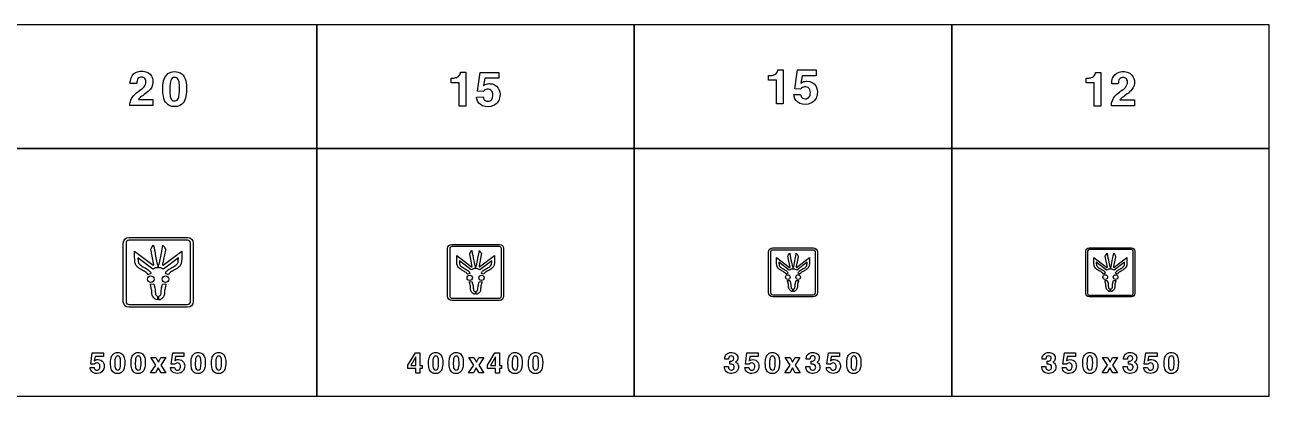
# Model space of a CAD drawing. Extents: x 0 to 18160, y 0 to 2655.
# Drawn here: x 9262 to 18160, y 0 to 2655 of the extents above; entities that cross this region are included whole.
import ezdxf

# ---------------------------------------------------------------- set-up
doc = ezdxf.new("R2010")
doc.units = 0
doc.header["$MEASUREMENT"] = 0

msp = doc.modelspace()

# ---------------------------------------------------------------- linework, layer by layer
for points in [[(9080, 1770), (11350, 1770), (11350, 2655), (9080, 2655)], [(11350, 1770), (13620, 1770), (13620, 2655), (11350, 2655)], [(13620, 1770), (15890, 1770), (15890, 2655), (13620, 2655)], [(15890, 1770), (18160, 1770), (18160, 2655), (15890, 2655)], [(9080, 0), (11350, 0), (11350, 1770), (9080, 1770)], [(11350, 0), (13620, 0), (13620, 1770), (11350, 1770)], [(13620, 0), (15890, 0), (15890, 1770), (13620, 1770)], [(15890, 0), (18160, 0), (18160, 1770), (15890, 1770)], [(10196.8, 724.102), (10200, 720.894), (10204.9, 716.912), (10210.2, 712.779), (10210.2, 689.611), (10200.4, 690.195), (10196.4, 693.023), (10192, 696.314), (10183.7, 703.027), (10178.1, 708.952), (10174.4, 715.239), (10172.1, 722.884), (10170.5, 732.912), (10169.8, 741.116), (10169.4, 748.731), (10169.3, 754.893), (10168.1, 763.235), (10165.5, 774.833), (10162.4, 786.468), (10160.1, 794.887), (10160.5, 802.174), (10183.5, 800.465), (10185.8, 792.146), (10190.5, 773.974), (10192.5, 764.417), (10193.4, 755.027), (10193.6, 745.264), (10194.7, 733.411)], [(10228.6, 689.676), (10218.7, 689.612), (10218.7, 711.982), (10224.3, 716.226), (10229.6, 720.608), (10233.2, 724.108), (10235.3, 733.414), (10236.4, 745.264), (10236.7, 755.027), (10237.5, 764.417), (10239.6, 773.974), (10244.2, 792.14), (10246.6, 800.465), (10269.5, 802.174), (10270, 794.888), (10267.6, 786.467), (10264.5, 774.835), (10261.9, 763.235), (10260.8, 754.893), (10260.6, 748.731), (10260.2, 741.116), (10259.5, 732.912), (10257.9, 722.884), (10255.7, 715.239), (10251.9, 708.95), (10246.2, 703.026), (10238, 696.315), (10233.6, 693.023)], [(12470.4, 756.282), (12473, 753.715), (12476.9, 750.53), (12481.1, 747.223), (12481.2, 728.689), (12473.3, 729.156), (12470.1, 731.418), (12466.6, 734.051), (12460, 739.421), (12455.5, 744.161), (12452.5, 749.191), (12450.7, 755.307), (12449.4, 763.329), (12448.8, 769.892), (12448.5, 775.985), (12448.4, 780.914), (12447.5, 787.588), (12445.4, 796.866), (12442.9, 806.174), (12441.1, 812.909), (12441.4, 818.739), (12459.8, 817.372), (12461.6, 810.717), (12465.4, 796.179), (12467, 788.534), (12467.7, 781.022), (12467.9, 773.212), (12468.8, 763.729)], [(12495.9, 728.741), (12488, 728.69), (12488, 746.586), (12492.4, 749.981), (12496.7, 753.487), (12499.6, 756.287), (12501.2, 763.731), (12502.1, 773.212), (12502.3, 781.022), (12503, 788.534), (12504.7, 796.179), (12508.4, 810.712), (12510.2, 817.372), (12528.6, 818.739), (12529, 812.91), (12527, 806.173), (12524.6, 796.868), (12522.5, 787.588), (12521.6, 780.914), (12521.5, 775.985), (12521.2, 769.892), (12520.6, 763.329), (12519.3, 755.307), (12517.5, 749.191), (12514.6, 744.16), (12510, 739.421), (12503.4, 734.052), (12499.9, 731.418)], [(14742.2, 772.372), (14744.5, 770.126), (14747.9, 767.339), (14751.6, 764.445), (14751.7, 748.228), (14744.8, 748.637), (14742, 750.616), (14738.9, 752.92), (14733.1, 757.619), (14729.2, 761.766), (14726.5, 766.167), (14725, 771.519), (14723.9, 778.538), (14723.4, 784.281), (14723.1, 789.612), (14723, 793.925), (14722.2, 799.765), (14720.4, 807.883), (14718.2, 816.027), (14716.6, 821.921), (14716.8, 827.022), (14732.9, 825.826), (14734.6, 820.002), (14737.8, 807.282), (14739.2, 800.592), (14739.8, 794.019), (14740, 787.185), (14740.8, 778.888)], [(14764.5, 748.273), (14757.6, 748.228), (14757.6, 763.887), (14761.5, 766.858), (14765.3, 769.926), (14767.7, 772.376), (14769.2, 778.89), (14770, 787.185), (14770.2, 794.019), (14770.8, 800.592), (14772.2, 807.282), (14775.5, 819.998), (14777.1, 825.826), (14793.1, 827.022), (14793.5, 821.921), (14791.8, 816.027), (14789.7, 807.885), (14787.8, 799.765), (14787, 793.925), (14786.9, 789.612), (14786.7, 784.281), (14786.1, 778.538), (14785, 771.519), (14783.5, 766.167), (14780.9, 761.765), (14776.9, 757.618), (14771.1, 752.92), (14768, 750.616)], [(17012.2, 772.372), (17014.5, 770.126), (17017.9, 767.339), (17021.6, 764.445), (17021.7, 748.228), (17014.8, 748.637), (17012, 750.616), (17008.9, 752.92), (17003.1, 757.619), (16999.2, 761.766), (16996.5, 766.167), (16995, 771.519), (16993.9, 778.538), (16993.4, 784.281), (16993.1, 789.612), (16993, 793.925), (16992.2, 799.765), (16990.4, 807.883), (16988.2, 816.027), (16986.6, 821.921), (16986.8, 827.022), (17002.9, 825.826), (17004.6, 820.002), (17007.8, 807.282), (17009.2, 800.592), (17009.8, 794.019), (17010, 787.185), (17010.8, 778.888)], [(17034.5, 748.273), (17027.6, 748.228), (17027.6, 763.887), (17031.5, 766.858), (17035.3, 769.926), (17037.7, 772.376), (17039.2, 778.89), (17040, 787.185), (17040.2, 794.019), (17040.8, 800.592), (17042.2, 807.282), (17045.5, 819.998), (17047.1, 825.826), (17063.1, 827.022), (17063.5, 821.921), (17061.8, 816.027), (17059.7, 807.885), (17057.8, 799.765), (17057, 793.925), (17056.9, 789.612), (17056.7, 784.281), (17056.1, 778.538), (17055, 771.519), (17053.5, 766.167), (17050.9, 761.765), (17046.9, 757.618), (17041.1, 752.92), (17038, 750.616)], [(10198.2, 221.797), (10163.1, 276.346), (10197.9, 276.346), (10216.2, 242.294), (10234.9, 276.346), (10269, 276.346), (10233.5, 222.318), (10270, 166.299), (10235.4, 166.299), (10215.6, 202.389), (10195.2, 166.299), (10161, 166.299)], [(12001, 222.096), (12055.2, 309.963), (12087.1, 309.963), (12087.1, 219.228), (12103.3, 219.228), (12103.3, 196.409), (12087.1, 196.409), (12087.1, 165.058), (12058.6, 165.058), (12058.6, 196.409), (12001, 196.409)], [(12058.6, 280.769), (12022.6, 219.228), (12058.6, 219.228)], [(12472.5, 221.797), (12437.4, 276.346), (12472.2, 276.346), (12490.5, 242.294), (12509.2, 276.346), (12543.3, 276.346), (12507.8, 222.318), (12544.3, 166.299), (12509.7, 166.299), (12489.9, 202.389), (12469.5, 166.299), (12435.3, 166.299)], [(12569, 222.114), (12623.3, 309.981), (12655.1, 309.981), (12655.1, 219.246), (12671.3, 219.246), (12671.3, 196.427), (12655.1, 196.427), (12655.1, 165.076), (12626.6, 165.076), (12626.6, 196.427), (12569, 196.427)], [(12626.6, 280.787), (12590.6, 219.246), (12626.6, 219.246)], [(14734.2, 221.783), (14699.1, 276.332), (14733.9, 276.332), (14752.1, 242.28), (14770.8, 276.333), (14805, 276.333), (14769.4, 222.304), (14806, 166.285), (14771.4, 166.285), (14751.6, 202.375), (14731.2, 166.285), (14697, 166.285)], [(17004.2, 221.783), (16969.1, 276.332), (17003.9, 276.332), (17022.1, 242.28), (17040.8, 276.333), (17075, 276.333), (17039.4, 222.304), (17076, 166.285), (17041.4, 166.285), (17021.6, 202.375), (17001.2, 166.285), (16967, 166.285)]]:
    msp.add_lwpolyline(points, close=True)
for points in [[(10012.9, 2078.85, -0.0640343), (10014.2, 2099.78, -0.161687), (10050, 2160.33, -0.0283718), (10091.8, 2192.71, 0.0545111), (10112.7, 2210.64, 0.192461), (10127.7, 2250.18, 0.234238), (10114.1, 2276.56, 0.196223), (10088.8, 2281.34, 0.252425), (10066.8, 2264.16, 0.0856617), (10062.7, 2247.14, 0.0202329), (10062, 2235.45), (10015.3, 2235.45, -0.0983795), (10021.4, 2276.76, -0.245047), (10067.6, 2319.89, -0.207102), (10144.5, 2311.55, -0.233443), (10177, 2259.22, -0.20961), (10158.8, 2195.04, -0.0785124), (10124.9, 2163.57, 0.0107372), (10089.1, 2137.78, 0.0665092), (10073.2, 2121.74), (10177.7, 2121.74), (10177.7, 2078.85)], [(10247.9, 2191.49, -0.0563084), (10253.9, 2254.33, -0.130301), (10276.1, 2298.12, -0.174843), (10317.9, 2319.53, -0.147552), (10371, 2312.9, -0.192146), (10407.8, 2269.73, -0.0833996), (10417.1, 2212.7, -0.0545507), (10412.1, 2141.92, -0.116773), (10393, 2097.85, -0.221099), (10338.1, 2070.16, -0.162564), (10286.7, 2082.68, -0.174743), (10255.4, 2128.1, -0.0640867), (10247.9, 2186.79)], [(12310.9, 2274.45), (12324.1, 2274.45, 0.0261527), (12330.1, 2275.12, 0.0824327), (12354.9, 2282.34, 0.211118), (12374.9, 2306.08, 0.0230957), (12377.6, 2315.99), (12415.7, 2315.99), (12415.7, 2074.01), (12367.1, 2074.01), (12367.1, 2241.03), (12310.9, 2241.03)], [(12491, 2139), (12538, 2140.78, 0.0452719), (12544.4, 2124.55, 0.0567733), (12549.1, 2117.67, 0.070207), (12553.5, 2114.2, 0.264984), (12589.6, 2112.3, 0.20748), (12607, 2135.41, 0.147389), (12605.8, 2173.44, 0.308532), (12576.4, 2194.85, 0.215743), (12546.7, 2184.62, 0.028781), (12541.3, 2178.38), (12498.7, 2180.39), (12516.5, 2315.07), (12650.5, 2315.07), (12650.5, 2273.2), (12550.1, 2273.2), (12541.1, 2221.19, -0.0211252), (12554.1, 2228.73, -0.121371), (12587.4, 2234.58, -0.244671), (12647.2, 2202.63, -0.173069), (12658.8, 2143.5, -0.256779), (12613.6, 2077.51, -0.199585), (12534, 2076.44, -0.245625), (12493.7, 2125.34, -0.0170062)], [(14580.9, 2291.94), (14594, 2291.94, 0.0261527), (14600.1, 2292.61, 0.0824327), (14624.9, 2299.84, 0.211118), (14644.9, 2323.58, 0.0230957), (14647.6, 2333.49), (14685.7, 2333.49), (14685.7, 2091.51), (14637.1, 2091.51), (14637.1, 2258.53), (14580.9, 2258.53)], [(14761, 2156.5), (14808, 2158.28, 0.0452719), (14814.4, 2142.04, 0.0567733), (14819.1, 2135.17, 0.070207), (14823.5, 2131.7, 0.264984), (14859.6, 2129.8, 0.20748), (14877, 2152.9, 0.147389), (14875.8, 2190.94, 0.308532), (14846.4, 2212.34, 0.215743), (14816.7, 2202.11, 0.028781), (14811.3, 2195.87), (14768.7, 2197.89), (14786.5, 2332.56), (14920.5, 2332.56), (14920.5, 2290.7), (14820.1, 2290.7), (14811.1, 2238.69, -0.0211252), (14824, 2246.23, -0.121371), (14857.4, 2252.08, -0.244671), (14917.2, 2220.12, -0.173069), (14928.7, 2161, -0.256779), (14883.6, 2095.01, -0.199585), (14804, 2093.94, -0.245625), (14763.7, 2142.83, -0.0170062)], [(16852.4, 2273.43), (16865.5, 2273.43, 0.0261527), (16871.5, 2274.1, 0.0824327), (16896.4, 2281.32, 0.211118), (16916.4, 2305.06, 0.0230957), (16919, 2314.97), (16957.1, 2314.97), (16957.1, 2072.99), (16908.5, 2072.99), (16908.5, 2240.01), (16852.4, 2240.01)], [(17032.5, 2075.98, -0.0640343), (17033.8, 2096.92, -0.161687), (17069.6, 2157.46, -0.0283718), (17111.4, 2189.85, 0.0545111), (17132.3, 2207.78, 0.192461), (17147.3, 2247.31, 0.234238), (17133.7, 2273.69, 0.196223), (17108.4, 2278.47, 0.252425), (17086.4, 2261.29, 0.0856617), (17082.3, 2244.27, 0.0202329), (17081.6, 2232.58), (17034.9, 2232.58, -0.0983795), (17041, 2273.89, -0.245047), (17087.1, 2317.02, -0.207102), (17164.1, 2308.69, -0.233443), (17196.6, 2256.36, -0.20961), (17178.4, 2192.18, -0.0785124), (17144.5, 2160.7, 0.0107372), (17108.7, 2134.91, 0.0665092), (17092.8, 2118.88), (17197.3, 2118.88), (17197.3, 2075.98)], [(10299.2, 2160.96, 0.0124589), (10299.8, 2154.64, 0.0668192), (10305.4, 2129.25, 0.615362), (10356.3, 2123.64, 0.0726881), (10361.7, 2136.67, 0.0588562), (10366.4, 2173.95, 0.0389037), (10364.8, 2240.94, 0.084671), (10358.2, 2264.28, 0.156013), (10346.8, 2276.44, 0.143208), (10331, 2279.4, 0.172584), (10315.3, 2273.2, 0.132565), (10305.3, 2257.64, 0.0498315), (10300.8, 2235.92, 0.0368731)], [(10005, 635, -0.414213), (9965, 675), (9965, 1095, -0.414213), (10005, 1135), (10425, 1135, -0.414213), (10465, 1095), (10465, 675, -0.414213), (10425, 635)], [(10005, 655), (10425, 655, 0.414213), (10445, 675), (10445, 1095, 0.414213), (10425, 1115), (10005, 1115, 0.414213), (9985, 1095), (9985, 675, 0.414213)], [(10184.4, 938.106), (10172.4, 999.94), (10162.3, 1051.51), (10170.6, 1065.74), (10181.6, 1080.39, 0.00538749), (10198.9, 989.299), (10208.1, 942.228), (10212.4, 942.098), (10211.6, 918.013), (10206.4, 918.22), (10195.9, 916.721), (10187.2, 913.018, 0.0292725), (10185.1, 911.89), (10176.8, 907.183), (10070.3, 988.151, 0.0187316), (10072.1, 960.434), (10073.1, 956.168), (10073.3, 955.585), (10075.3, 951.213), (10078.1, 947.059, 0.0280696), (10083.4, 941.44, 0.0549671), (10114, 920.818, -0.0254987), (10144.1, 902.589, -0.0633368), (10156.9, 890.601), (10159.6, 886.372), (10161.4, 881.756), (10162.3, 876.274), (10141.3, 867.51), (10137.6, 875.816), (10134.6, 879.723), (10134.3, 880.144, 0.0218862), (10129.8, 883.75, 0.0263035), (10100.7, 900.646, -0.049962), (10069.4, 921.576, -0.0660242), (10055.5, 937.492), (10052.2, 943.566), (10049.8, 950.052), (10048.4, 956.657), (10048.3, 957.188, -0.0203661), (10045.8, 1036.93), (10179, 935.717)], [(10221.9, 942.243), (10237.8, 1023.42, 0.00880769), (10248.4, 1080.39, -0.0342119), (10263.4, 1058.93), (10267.8, 1051.51), (10266.1, 1043.17), (10259.5, 1009.98), (10246.3, 943.786), (10245.2, 938.288), (10251.1, 935.717), (10384.2, 1035.95, -0.0146955), (10382.5, 964.646), (10381.8, 957.48, -0.0229167), (10381.5, 956.075), (10380.4, 950.37), (10378.1, 944.195, -0.0370716), (10377.4, 942.723), (10374.8, 937.848, -0.0289389), (10368.9, 929.992), (10366.1, 926.771, -0.0695848), (10332.6, 902.528, 0.0117014), (10303.2, 885.88, 0.0756668), (10293.4, 877.498, 0.0264471), (10291.3, 873.571), (10288.7, 867.51), (10267.8, 876.274), (10268.6, 881.591), (10270.3, 886.065), (10272.9, 890.283), (10276.5, 894.568), (10280.4, 898.199, -0.0135507), (10282.6, 899.963, -0.0378817), (10312.5, 918.835, 0.0392085), (10342.2, 937.661, 0.0866233), (10354.6, 950.997), (10356.7, 955.408), (10357.8, 960.127, 0.019181), (10359.7, 988.151), (10253.2, 907.183, 0.0326423), (10238.8, 914.759), (10234.4, 916.623), (10223.8, 918.225), (10218, 918.035), (10218, 942.097, -0.0152692)], [(12315, 685, -0.414213), (12285, 715), (12285, 1055, -0.414213), (12315, 1085), (12655, 1085, -0.414213), (12685, 1055), (12685, 715, -0.414213), (12655, 685)], [(12315, 700), (12655, 700, 0.414213), (12670, 715), (12670, 1055, 0.414213), (12655, 1070), (12315, 1070, 0.414213), (12300, 1055), (12300, 715, 0.414213)], [(12460.5, 927.485), (12450.9, 976.952), (12442.8, 1018.21), (12449.5, 1029.59), (12458.3, 1041.31, 0.00538749), (12472.1, 968.439), (12479.5, 930.783), (12482.9, 930.679), (12482.3, 911.41), (12478.1, 911.576), (12469.7, 910.377), (12462.8, 907.414, 0.0292725), (12461.1, 906.512), (12454.4, 902.746), (12369.2, 967.521, 0.0187316), (12370.7, 945.347), (12371.6, 941.701), (12373.2, 937.97), (12375.5, 934.647, 0.0280696), (12379.7, 930.152, 0.0549671), (12404.2, 913.655, -0.0254987), (12428.3, 899.071, -0.0633368), (12438.5, 889.481), (12440.7, 886.098), (12442.1, 882.405), (12442.8, 878.019), (12426, 871.008), (12423, 877.653), (12420.6, 880.947, 0.0218862), (12416.9, 884, 0.0263035), (12393.6, 897.517, -0.049962), (12368.5, 914.261, -0.0660242), (12357.4, 926.994), (12354.7, 931.853), (12352.8, 937.041), (12351.7, 942.538, -0.0203661), (12349.6, 1006.54), (12456.2, 925.573)], [(12490.5, 930.794), (12503.2, 995.734, 0.00880769), (12511.7, 1041.31, -0.0342119), (12523.7, 1024.14), (12527.2, 1018.21), (12525.9, 1011.54), (12520.6, 984.984), (12510, 932.029), (12509.1, 927.631), (12513.9, 925.573), (12620.4, 1005.76, -0.0146955), (12619, 948.717), (12618.4, 942.984, -0.0229167), (12618.2, 941.86), (12617.3, 937.296), (12615.5, 932.356, -0.0370716), (12614.9, 931.179), (12612.8, 927.278, -0.0289389), (12608.2, 920.994), (12605.9, 918.417, -0.0695848), (12579.1, 899.023, 0.0117014), (12555.6, 885.704, 0.0756668), (12547.7, 878.998, 0.0264471), (12546.1, 875.857), (12544, 871.008), (12527.2, 878.019), (12527.9, 882.273), (12529.2, 885.852), (12531.3, 889.226), (12534.2, 892.654), (12537.4, 895.559, -0.0135507), (12539.1, 896.97, -0.0378817), (12563, 912.068, 0.0392085), (12586.8, 927.129, 0.0866233), (12596.7, 937.797), (12598.3, 941.327), (12599.3, 945.102, 0.019181), (12600.8, 967.521), (12515.6, 902.746, 0.0326423), (12504, 908.808), (12500.5, 910.298), (12492, 911.58), (12487.4, 911.428), (12487.4, 930.678, -0.0152692)], [(14610, 710, -0.414213), (14580, 740), (14580, 1030, -0.414213), (14610, 1060), (14900, 1060, -0.414213), (14930, 1030), (14930, 740, -0.414213), (14900, 710)], [(14610, 725), (14900, 725, 0.414213), (14915, 740), (14915, 1030, 0.414213), (14900, 1045), (14610, 1045, 0.414213), (14595, 1030), (14595, 740, 0.414213)], [(14733.6, 922.174), (14725.1, 965.458), (14718.1, 1001.56), (14723.9, 1011.52), (14731.6, 1021.77, 0.00538749), (14743.7, 958.009), (14750.2, 925.06), (14753.2, 924.969), (14752.6, 908.109), (14748.9, 908.254), (14741.6, 907.205), (14735.5, 904.613, 0.0292725), (14734.1, 903.823), (14728.2, 900.528), (14653.7, 957.206, 0.0187316), (14655, 937.804), (14655.7, 934.613), (14657.2, 931.349), (14659.2, 928.441, 0.0280696), (14662.9, 924.508, 0.0549671), (14684.3, 910.073, -0.0254987), (14705.4, 897.313, -0.0633368), (14714.4, 888.921), (14716.2, 885.961), (14717.5, 882.729), (14718.1, 878.892), (14703.4, 872.757), (14700.8, 878.571), (14698.6, 881.454, 0.0218862), (14695.4, 884.125, 0.0263035), (14675, 895.952, -0.049962), (14653.1, 910.604, -0.0660242), (14643.3, 921.745), (14641, 925.997), (14639.3, 930.536), (14638.3, 935.346, -0.0203661), (14636.6, 991.349), (14729.8, 920.502)], [(14759.8, 925.07), (14770.9, 981.892, 0.00880769), (14778.4, 1021.77, -0.0342119), (14788.9, 1006.75), (14791.9, 1001.56), (14790.8, 995.719), (14786.1, 972.486), (14776.9, 926.15), (14776.1, 922.302), (14780.3, 920.502), (14873.5, 990.667, -0.0146955), (14872.2, 940.753), (14871.7, 935.736, -0.0229167), (14871.6, 934.752), (14870.8, 930.759), (14869.2, 926.436, -0.0370716), (14868.7, 925.406), (14866.8, 921.994, -0.0289389), (14862.8, 916.494), (14860.8, 914.24, -0.0695848), (14837.3, 897.27, 0.0117014), (14816.8, 885.616, 0.0756668), (14809.9, 879.748, 0.0264471), (14808.4, 877), (14806.6, 872.757), (14791.9, 878.892), (14792.5, 882.614), (14793.7, 885.746), (14795.5, 888.698), (14798, 891.697), (14800.8, 894.239, -0.0135507), (14802.3, 895.474, -0.0378817), (14823.3, 908.685, 0.0392085), (14844.1, 921.863, 0.0866233), (14852.7, 931.198), (14854.2, 934.286), (14855, 937.589, 0.019181), (14856.3, 957.206), (14781.8, 900.528, 0.0326423), (14771.6, 905.832), (14768.6, 907.136), (14761.2, 908.258), (14757.1, 908.124), (14757.1, 924.968, -0.0152692)], [(16874, 710, -0.414213), (16850, 734), (16850, 1036, -0.414213), (16874, 1060), (17176, 1060, -0.414213), (17200, 1036), (17200, 734, -0.414213), (17176, 710)], [(16874, 722), (17176, 722, 0.414213), (17188, 734), (17188, 1036, 0.414213), (17176, 1048), (16874, 1048, 0.414213), (16862, 1036), (16862, 734, 0.414213)], [(17003.6, 922.174), (16995.1, 965.458), (16988.1, 1001.56), (16993.9, 1011.52), (17001.6, 1021.77, 0.00538749), (17013.7, 958.009), (17020.2, 925.06), (17023.2, 924.969), (17022.6, 908.109), (17018.9, 908.254), (17011.6, 907.205), (17005.5, 904.613, 0.0292725), (17004.1, 903.823), (16998.2, 900.528), (16923.7, 957.206, 0.0187316), (16925, 937.804), (16925.7, 934.613), (16927.2, 931.349), (16929.2, 928.441, 0.0280696), (16932.9, 924.508, 0.0549671), (16954.3, 910.073, -0.0254987), (16975.4, 897.313, -0.0633368), (16984.4, 888.921), (16986.2, 885.961), (16987.5, 882.729), (16988.1, 878.892), (16973.4, 872.757), (16970.8, 878.571), (16968.6, 881.454, 0.0218862), (16965.4, 884.125, 0.0263035), (16945, 895.952, -0.049962), (16923.1, 910.604, -0.0660242), (16913.3, 921.745), (16911, 925.997), (16909.3, 930.536), (16908.3, 935.346, -0.0203661), (16906.6, 991.349), (16999.8, 920.502)], [(17029.8, 925.07), (17040.9, 981.892, 0.00880769), (17048.4, 1021.77, -0.0342119), (17058.9, 1006.75), (17061.9, 1001.56), (17060.8, 995.719), (17056.1, 972.486), (17046.9, 926.15), (17046.1, 922.302), (17050.3, 920.502), (17143.5, 990.667, -0.0146955), (17142.2, 940.753), (17141.7, 935.736, -0.0229167), (17141.6, 934.752), (17140.8, 930.759), (17139.2, 926.436, -0.0370716), (17138.7, 925.406), (17136.8, 921.994, -0.0289389), (17132.8, 916.494), (17130.8, 914.24, -0.0695848), (17107.3, 897.27, 0.0117014), (17086.8, 885.616, 0.0756668), (17079.9, 879.748, 0.0264471), (17078.4, 877), (17076.6, 872.757), (17061.9, 878.892), (17062.5, 882.614), (17063.7, 885.746), (17065.5, 888.698), (17068, 891.697), (17070.8, 894.239, -0.0135507), (17072.3, 895.474, -0.0378817), (17093.3, 908.685, 0.0392085), (17114.1, 921.863, 0.0866233), (17122.7, 931.198), (17124.2, 934.286), (17125, 937.589, 0.019181), (17126.3, 957.206), (17051.8, 900.528, 0.0326423), (17041.6, 905.832), (17038.6, 907.136), (17031.2, 908.258), (17027.1, 908.124), (17027.1, 924.968, -0.0152692)], [(10138.3, 836.439, -1), (10185.9, 836.439, -1)], [(10244.2, 836.439, -1), (10291.7, 836.439, -1)], [(12423.7, 846.151, -1), (12461.7, 846.151, -1)], [(12508.3, 846.151, -1), (12546.4, 846.151, -1)], [(14701.3, 851.007, -1), (14734.6, 851.007, -1)], [(14775.4, 851.007, -1), (14808.7, 851.007, -1)], [(16971.3, 851.007, -1), (17004.6, 851.007, -1)], [(17045.4, 851.007, -1), (17078.7, 851.007, -1)], [(9727.75, 203.882), (9755.92, 204.948, 0.0452719), (9759.76, 195.209, 0.0567733), (9762.6, 191.086, 0.070207), (9765.26, 189, 0.264984), (9786.87, 187.863, 0.20748), (9797.32, 201.726, 0.147389), (9796.63, 224.545, 0.308532), (9779, 237.389, 0.215743), (9761.13, 231.252, 0.028781), (9757.91, 227.507), (9732.34, 228.716), (9743.03, 309.522), (9823.46, 309.522), (9823.46, 284.403), (9763.2, 284.403), (9757.82, 253.195, -0.0211252), (9765.57, 257.721, -0.121371), (9785.57, 261.228, -0.244671), (9821.44, 242.057, -0.173069), (9828.39, 206.583, -0.256779), (9801.28, 166.986, -0.199585), (9753.55, 166.346, -0.245625), (9729.38, 195.683, -0.0170062)], [(9874.18, 234.284, -0.0563084), (9877.8, 271.986, -0.130301), (9891.12, 298.265, -0.174843), (9916.22, 311.109, -0.147552), (9948.09, 307.128, -0.192146), (9970.17, 281.228, -0.0833996), (9975.72, 247.01, -0.0545507), (9972.71, 204.545, -0.116773), (9961.26, 178.1, -0.221099), (9928.35, 161.488, -0.162564), (9897.47, 169, -0.174743), (9878.71, 196.251, -0.0640867), (9874.23, 231.464)], [(9905.01, 215.967, 0.0124589), (9905.32, 212.175, 0.0668192), (9908.68, 196.938, 0.615362), (9939.23, 193.574, 0.0726881), (9942.5, 201.393, 0.0588562), (9945.32, 223.763, 0.0389037), (9944.34, 263.953, 0.084671), (9940.39, 277.957, 0.156013), (9933.52, 285.256, 0.143208), (9924.08, 287.033, 0.172584), (9914.63, 283.313, 0.132565), (9908.66, 273.976, 0.0498315), (9905.93, 260.943, 0.0368731)], [(10020.9, 234.284, -0.0563084), (10024.6, 271.986, -0.130301), (10037.9, 298.265, -0.174843), (10063, 311.109, -0.147552), (10094.8, 307.128, -0.192146), (10116.9, 281.227, -0.0833996), (10122.5, 247.009, -0.0545507), (10119.5, 204.545, -0.116773), (10108, 178.1, -0.221099), (10075.1, 161.488, -0.162564), (10044.2, 169, -0.174743), (10025.5, 196.251, -0.0640867), (10021, 231.465)], [(10051.8, 215.967, 0.0124589), (10052.1, 212.175, 0.0668192), (10055.4, 196.938, 0.615362), (10086, 193.574, 0.0726881), (10089.2, 201.393, 0.0588562), (10092.1, 223.763, 0.0389037), (10091.1, 263.953, 0.084671), (10087.1, 277.957, 0.156013), (10080.3, 285.256, 0.143208), (10070.8, 287.033, 0.172584), (10061.4, 283.313, 0.132565), (10055.4, 273.976, 0.0498315), (10052.7, 260.943, 0.0368731)], [(10303.3, 203.891), (10331.5, 204.957, 0.0452719), (10335.3, 195.218, 0.0567733), (10338.2, 191.095, 0.070207), (10340.8, 189.009, 0.264984), (10362.4, 187.872, 0.20748), (10372.9, 201.735, 0.147389), (10372.2, 224.554, 0.308532), (10354.6, 237.398, 0.215743), (10336.7, 231.261, 0.028781), (10333.5, 227.517), (10307.9, 228.725), (10318.6, 309.531), (10399, 309.531), (10399, 284.412), (10338.8, 284.412), (10333.4, 253.204, -0.0211252), (10341.1, 257.73, -0.121371), (10361.1, 261.237, -0.244671), (10397, 242.066, -0.173069), (10404, 206.592, -0.256779), (10376.8, 166.995, -0.199585), (10329.1, 166.355, -0.245625), (10305, 195.692, -0.0170062)], [(10449.7, 234.285, -0.0563084), (10453.4, 271.986, -0.130301), (10466.7, 298.266, -0.174843), (10491.8, 311.109, -0.147552), (10523.7, 307.128, -0.192146), (10545.7, 281.228, -0.0833996), (10551.3, 247.01, -0.0545507), (10548.3, 204.545, -0.116773), (10536.8, 178.1, -0.221099), (10503.9, 161.488, -0.162564), (10473, 169, -0.174743), (10454.3, 196.251, -0.0640867), (10449.8, 231.465)], [(10480.6, 215.967, 0.0124589), (10480.9, 212.176, 0.0668192), (10484.3, 196.939, 0.615362), (10514.8, 193.574, 0.0726881), (10518.1, 201.394, 0.0588562), (10520.9, 223.763, 0.0389037), (10519.9, 263.953, 0.084671), (10516, 277.958, 0.156013), (10509.1, 285.256, 0.143208), (10499.7, 287.033, 0.172584), (10490.2, 283.313, 0.132565), (10484.2, 273.977, 0.0498315), (10481.5, 260.943, 0.0368731)], [(10596.5, 234.275, -0.0563084), (10600.1, 271.977, -0.130301), (10613.4, 298.256, -0.174843), (10638.5, 311.1, -0.147552), (10670.4, 307.119, -0.192146), (10692.5, 281.219, -0.0833996), (10698, 247.001, -0.0545507), (10695, 204.536, -0.116773), (10683.6, 178.091, -0.221099), (10650.7, 161.479, -0.162564), (10619.8, 168.991, -0.174743), (10601, 196.242, -0.0640867), (10596.5, 231.455)], [(10627.3, 215.958, 0.0124589), (10627.6, 212.166, 0.0668192), (10631, 196.929, 0.615362), (10661.5, 193.565, 0.0726881), (10664.8, 201.384, 0.0588562), (10667.6, 223.754, 0.0389037), (10666.7, 263.944, 0.084671), (10662.7, 277.948, 0.156013), (10655.8, 285.247, 0.143208), (10646.4, 287.024, 0.172584), (10636.9, 283.304, 0.132565), (10631, 273.967, 0.0498315), (10628.2, 260.934, 0.0368731)], [(12148.5, 234.285, -0.0563084), (12152.1, 271.986, -0.130301), (12165.4, 298.266, -0.174843), (12190.5, 311.109, -0.147552), (12222.4, 307.128, -0.192146), (12244.5, 281.228, -0.0833996), (12250, 247.01, -0.0545507), (12247, 204.545, -0.116773), (12235.6, 178.1, -0.221099), (12202.7, 161.489, -0.162564), (12171.8, 169, -0.174743), (12153, 196.252, -0.0640867), (12148.5, 231.465)], [(12179.3, 215.967, 0.0124589), (12179.6, 212.176, 0.0668192), (12183, 196.939, 0.615362), (12213.5, 193.574, 0.0726881), (12216.8, 201.394, 0.0588562), (12219.6, 223.763, 0.0389037), (12218.6, 263.953, 0.084671), (12214.7, 277.958, 0.156013), (12207.8, 285.256, 0.143208), (12198.4, 287.034, 0.172584), (12188.9, 283.313, 0.132565), (12183, 273.977, 0.0498315), (12180.2, 260.943, 0.0368731)], [(12295.2, 234.285, -0.0563084), (12298.9, 271.986, -0.130301), (12312.2, 298.266, -0.174843), (12337.3, 311.109, -0.147552), (12369.1, 307.128, -0.192146), (12391.2, 281.228, -0.0833996), (12396.8, 247.01, -0.0545507), (12393.8, 204.545, -0.116773), (12382.3, 178.1, -0.221099), (12349.4, 161.489, -0.162564), (12318.5, 169.001, -0.174743), (12299.8, 196.252, -0.0640867), (12295.3, 231.465)], [(12326.1, 215.967, 0.0124589), (12326.4, 212.176, 0.0668192), (12329.7, 196.939, 0.615362), (12360.3, 193.574, 0.0726881), (12363.5, 201.394, 0.0588562), (12366.4, 223.763, 0.0389037), (12365.4, 263.953, 0.084671), (12361.4, 277.958, 0.156013), (12354.6, 285.256, 0.143208), (12345.1, 287.034, 0.172584), (12335.7, 283.313, 0.132565), (12329.7, 273.977, 0.0498315), (12327, 260.943, 0.0368731)], [(12716.5, 234.285, -0.0563084), (12720.1, 271.986, -0.130301), (12733.4, 298.265, -0.174843), (12758.5, 311.109, -0.147552), (12790.4, 307.128, -0.192146), (12812.5, 281.228, -0.0833996), (12818, 247.01, -0.0545507), (12815, 204.545, -0.116773), (12803.6, 178.1, -0.221099), (12770.7, 161.488, -0.162564), (12739.8, 169, -0.174743), (12721, 196.251, -0.0640867), (12716.5, 231.465)], [(12747.3, 215.967, 0.0124589), (12747.6, 212.176, 0.0668192), (12751, 196.939, 0.615362), (12781.5, 193.574, 0.0726881), (12784.8, 201.394, 0.0588562), (12787.6, 223.763, 0.0389037), (12786.7, 263.953, 0.084671), (12782.7, 277.957, 0.156013), (12775.8, 285.256, 0.143208), (12766.4, 287.033, 0.172584), (12757, 283.313, 0.132565), (12751, 273.976, 0.0498315), (12748.3, 260.943, 0.0368731)], [(12863.2, 234.275, -0.0563084), (12866.9, 271.977, -0.130301), (12880.2, 298.256, -0.174843), (12905.3, 311.1, -0.147552), (12937.2, 307.119, -0.192146), (12959.2, 281.218, -0.0833996), (12964.8, 247, -0.0545507), (12961.8, 204.536, -0.116773), (12950.3, 178.091, -0.221099), (12917.4, 161.479, -0.162564), (12886.5, 168.991, -0.174743), (12867.8, 196.242, -0.0640867), (12863.3, 231.455)], [(12894.1, 215.958, 0.0124589), (12894.4, 212.166, 0.0668192), (12897.8, 196.929, 0.615362), (12928.3, 193.565, 0.0726881), (12931.6, 201.384, 0.0588562), (12934.4, 223.754, 0.0389037), (12933.4, 263.944, 0.084671), (12929.5, 277.948, 0.156013), (12922.6, 285.247, 0.143208), (12913.2, 287.024, 0.172584), (12903.7, 283.304, 0.132565), (12897.7, 273.967, 0.0498315), (12895, 260.934, 0.0368731)], [(14264.9, 210.618), (14292.7, 210.618, 0.0411845), (14294, 201.495, 0.335066), (14312.3, 186.329, 0.276505), (14331.4, 195.049, 0.158203), (14334.8, 207.49, 0.0878221), (14333, 217.04, 0.217575), (14321.9, 227.158, 0.0882727), (14309.1, 229.03), (14302.7, 229.03), (14302.7, 250.192, 0.0282129), (14314.4, 250.547, 0.50028), (14330.6, 277.846, 0.235001), (14319.5, 286.874, 0.165496), (14304.1, 285.5, 0.220849), (14295.5, 275.571, 0.055705), (14293.8, 264.647), (14266.9, 264.647, -0.0488003), (14268, 278.201, -0.30773), (14302.6, 310.902, -0.146685), (14338.2, 307.348, -0.469869), (14354.2, 251.684, -0.0891152), (14346.9, 244.623), (14344.4, 242.822, -0.0245333), (14351.1, 238.983, -0.202429), (14364.5, 216.969, -0.422325), (14326.8, 163.296, -0.154301), (14288.4, 167.609, -0.287878), (14265, 204.03, -0.0143877)], [(14410.5, 203.85), (14438.6, 204.916, 0.0452719), (14442.5, 195.177, 0.0567733), (14445.3, 191.054, 0.070207), (14448, 188.968, 0.264984), (14469.6, 187.831, 0.20748), (14480, 201.694, 0.147389), (14479.4, 224.513, 0.308532), (14461.7, 237.357, 0.215743), (14443.9, 231.219, 0.028781), (14440.6, 227.475), (14415.1, 228.684), (14425.7, 309.49), (14506.2, 309.49), (14506.2, 284.371), (14445.9, 284.371), (14440.5, 253.163, -0.0211252), (14448.3, 257.689, -0.121371), (14468.3, 261.196, -0.244671), (14504.2, 242.025, -0.173069), (14511.1, 206.551, -0.256779), (14484, 166.954, -0.199585), (14436.3, 166.314, -0.245625), (14412.1, 195.651, -0.0170062)], [(14556.9, 234.262, -0.0563084), (14560.5, 271.963, -0.130301), (14573.8, 298.243, -0.174843), (14598.9, 311.086, -0.147552), (14630.8, 307.105, -0.192146), (14652.9, 281.205, -0.0833996), (14658.4, 246.987, -0.0545507), (14655.4, 204.522, -0.116773), (14644, 178.077, -0.221099), (14611.1, 161.466, -0.162564), (14580.2, 168.977, -0.174743), (14561.4, 196.229, -0.0640867), (14556.9, 231.442)], [(14587.7, 215.944, 0.0124589), (14588, 212.153, 0.0668192), (14591.4, 196.916, 0.615362), (14621.9, 193.551, 0.0726881), (14625.2, 201.371, 0.0588562), (14628, 223.741, 0.0389037), (14627.1, 263.93, 0.084671), (14623.1, 277.935, 0.156013), (14616.2, 285.233, 0.143208), (14606.8, 287.011, 0.172584), (14597.3, 283.29, 0.132565), (14591.4, 273.954, 0.0498315), (14588.7, 260.921, 0.0368731)], [(14847.3, 210.654), (14875.2, 210.654, 0.0411845), (14876.4, 201.531, 0.335066), (14894.7, 186.365, 0.276505), (14913.9, 195.086, 0.158203), (14917.2, 207.527, 0.0878221), (14915.4, 217.076, 0.217575), (14904.3, 227.195, 0.0882727), (14891.6, 229.067), (14885.1, 229.067), (14885.1, 250.228, 0.0282129), (14896.8, 250.583, 0.50028), (14913, 277.882, 0.235001), (14901.9, 286.91, 0.165496), (14886.5, 285.536, 0.220849), (14878, 275.607, 0.055705), (14876.2, 264.683), (14849.4, 264.683, -0.0488003), (14850.4, 278.237, -0.30773), (14885, 310.939, -0.146685), (14920.7, 307.384, -0.469869), (14936.6, 251.721, -0.0891152), (14929.4, 244.659), (14926.8, 242.858, -0.0245333), (14933.5, 239.019, -0.202429), (14946.9, 217.005, -0.422325), (14909.3, 163.332, -0.154301), (14870.8, 167.645, -0.287878), (14847.4, 204.067, -0.0143877)], [(14992.9, 203.886), (15021.1, 204.953, 0.0452719), (15024.9, 195.213, 0.0567733), (15027.8, 191.09, 0.070207), (15030.4, 189.005, 0.264984), (15052, 187.867, 0.20748), (15062.5, 201.73, 0.147389), (15061.8, 224.55, 0.308532), (15044.2, 237.393, 0.215743), (15026.3, 231.256, 0.028781), (15023.1, 227.512), (14997.5, 228.72), (15008.2, 309.526), (15088.6, 309.526), (15088.6, 284.408), (15028.3, 284.408), (15023, 253.199, -0.0211252), (15030.7, 257.725, -0.121371), (15050.7, 261.232, -0.244671), (15086.6, 242.062, -0.173069), (15093.5, 206.588, -0.256779), (15066.4, 166.991, -0.199585), (15018.7, 166.351, -0.245625), (14994.5, 195.687, -0.0170062)], [(15139.3, 234.299, -0.0563084), (15143, 272, -0.130301), (15156.3, 298.28, -0.174843), (15181.4, 311.123, -0.147552), (15213.2, 307.142, -0.192146), (15235.3, 281.242, -0.0833996), (15240.9, 247.024, -0.0545507), (15237.9, 204.559, -0.116773), (15226.4, 178.114, -0.221099), (15193.5, 161.502, -0.162564), (15162.6, 169.014, -0.174743), (15143.9, 196.265, -0.0640867), (15139.4, 231.479)], [(15170.2, 215.981, 0.0124589), (15170.5, 212.19, 0.0668192), (15173.8, 196.953, 0.615362), (15204.4, 193.588, 0.0726881), (15207.6, 201.408, 0.0588562), (15210.5, 223.777, 0.0389037), (15209.5, 263.967, 0.084671), (15205.5, 277.972, 0.156013), (15198.7, 285.27, 0.143208), (15189.2, 287.047, 0.172584), (15179.8, 283.327, 0.132565), (15173.8, 273.99, 0.0498315), (15171.1, 260.957, 0.0368731)], [(16534.9, 210.618), (16562.7, 210.618, 0.0411845), (16564, 201.495, 0.335066), (16582.3, 186.329, 0.276505), (16601.4, 195.049, 0.158203), (16604.8, 207.49, 0.0878221), (16603, 217.04, 0.217575), (16591.9, 227.158, 0.0882727), (16579.1, 229.03), (16572.7, 229.03), (16572.7, 250.192, 0.0282129), (16584.4, 250.547, 0.50028), (16600.6, 277.846, 0.235001), (16589.5, 286.874, 0.165496), (16574.1, 285.5, 0.220849), (16565.5, 275.571, 0.055705), (16563.8, 264.647), (16536.9, 264.647, -0.0488003), (16538, 278.201, -0.30773), (16572.6, 310.902, -0.146685), (16608.2, 307.348, -0.469869), (16624.2, 251.684, -0.0891152), (16616.9, 244.623), (16614.4, 242.822, -0.0245333), (16621.1, 238.983, -0.202429), (16634.5, 216.969, -0.422325), (16596.8, 163.296, -0.154301), (16558.4, 167.609, -0.287878), (16535, 204.03, -0.0143877)], [(16680.5, 203.85), (16708.6, 204.916, 0.0452719), (16712.5, 195.177, 0.0567733), (16715.3, 191.054, 0.070207), (16718, 188.968, 0.264984), (16739.6, 187.831, 0.20748), (16750, 201.694, 0.147389), (16749.4, 224.513, 0.308532), (16731.7, 237.357, 0.215743), (16713.9, 231.219, 0.028781), (16710.6, 227.475), (16685.1, 228.684), (16695.7, 309.49), (16776.2, 309.49), (16776.2, 284.371), (16715.9, 284.371), (16710.5, 253.163, -0.0211252), (16718.3, 257.689, -0.121371), (16738.3, 261.196, -0.244671), (16774.2, 242.025, -0.173069), (16781.1, 206.551, -0.256779), (16754, 166.954, -0.199585), (16706.3, 166.314, -0.245625), (16682.1, 195.651, -0.0170062)], [(16826.9, 234.262, -0.0563084), (16830.5, 271.963, -0.130301), (16843.8, 298.243, -0.174843), (16868.9, 311.086, -0.147552), (16900.8, 307.105, -0.192146), (16922.9, 281.205, -0.0833996), (16928.4, 246.987, -0.0545507), (16925.4, 204.522, -0.116773), (16914, 178.077, -0.221099), (16881.1, 161.466, -0.162564), (16850.2, 168.977, -0.174743), (16831.4, 196.229, -0.0640867), (16826.9, 231.442)], [(16857.7, 215.944, 0.0124589), (16858, 212.153, 0.0668192), (16861.4, 196.916, 0.615362), (16891.9, 193.551, 0.0726881), (16895.2, 201.371, 0.0588562), (16898, 223.741, 0.0389037), (16897.1, 263.93, 0.084671), (16893.1, 277.935, 0.156013), (16886.2, 285.233, 0.143208), (16876.8, 287.011, 0.172584), (16867.3, 283.29, 0.132565), (16861.4, 273.954, 0.0498315), (16858.7, 260.921, 0.0368731)], [(17117.3, 210.654), (17145.2, 210.654, 0.0411845), (17146.4, 201.531, 0.335066), (17164.7, 186.365, 0.276505), (17183.9, 195.086, 0.158203), (17187.2, 207.527, 0.0878221), (17185.4, 217.076, 0.217575), (17174.3, 227.195, 0.0882727), (17161.6, 229.067), (17155.1, 229.067), (17155.1, 250.228, 0.0282129), (17166.8, 250.583, 0.50028), (17183, 277.882, 0.235001), (17171.9, 286.91, 0.165496), (17156.5, 285.536, 0.220849), (17148, 275.607, 0.055705), (17146.3, 264.683), (17119.4, 264.683, -0.0488003), (17120.4, 278.237, -0.30773), (17155, 310.939, -0.146685), (17190.7, 307.384, -0.469869), (17206.6, 251.721, -0.0891152), (17199.4, 244.659), (17196.8, 242.858, -0.0245333), (17203.5, 239.019, -0.202429), (17216.9, 217.005, -0.422325), (17179.3, 163.332, -0.154301), (17140.8, 167.645, -0.287878), (17117.4, 204.067, -0.0143877)], [(17262.9, 203.886), (17291.1, 204.953, 0.0452719), (17294.9, 195.213, 0.0567733), (17297.8, 191.09, 0.070207), (17300.4, 189.005, 0.264984), (17322, 187.867, 0.20748), (17332.5, 201.73, 0.147389), (17331.8, 224.55, 0.308532), (17314.2, 237.393, 0.215743), (17296.3, 231.256, 0.028781), (17293.1, 227.512), (17267.5, 228.72), (17278.2, 309.526), (17358.6, 309.526), (17358.6, 284.408), (17298.3, 284.408), (17293, 253.199, -0.0211252), (17300.7, 257.725, -0.121371), (17320.7, 261.232, -0.244671), (17356.6, 242.062, -0.173069), (17363.5, 206.588, -0.256779), (17336.4, 166.991, -0.199585), (17288.7, 166.351, -0.245625), (17264.5, 195.687, -0.0170062)], [(17409.3, 234.299, -0.0563084), (17413, 272, -0.130301), (17426.3, 298.28, -0.174843), (17451.4, 311.123, -0.147552), (17483.2, 307.142, -0.192146), (17505.3, 281.242, -0.0833996), (17510.9, 247.024, -0.0545507), (17507.9, 204.559, -0.116773), (17496.4, 178.114, -0.221099), (17463.5, 161.502, -0.162564), (17432.6, 169.014, -0.174743), (17413.9, 196.265, -0.0640867), (17409.4, 231.479)], [(17440.2, 215.981, 0.0124589), (17440.5, 212.19, 0.0668192), (17443.8, 196.953, 0.615362), (17474.4, 193.588, 0.0726881), (17477.6, 201.408, 0.0588562), (17480.5, 223.777, 0.0389037), (17479.5, 263.967, 0.084671), (17475.5, 277.972, 0.156013), (17468.7, 285.27, 0.143208), (17459.2, 287.047, 0.172584), (17449.8, 283.327, 0.132565), (17443.8, 273.99, 0.0498315), (17441.1, 260.957, 0.0368731)]]:
    msp.add_lwpolyline(points, format="xyb", close=True)

doc.saveas('drawing.dxf')
